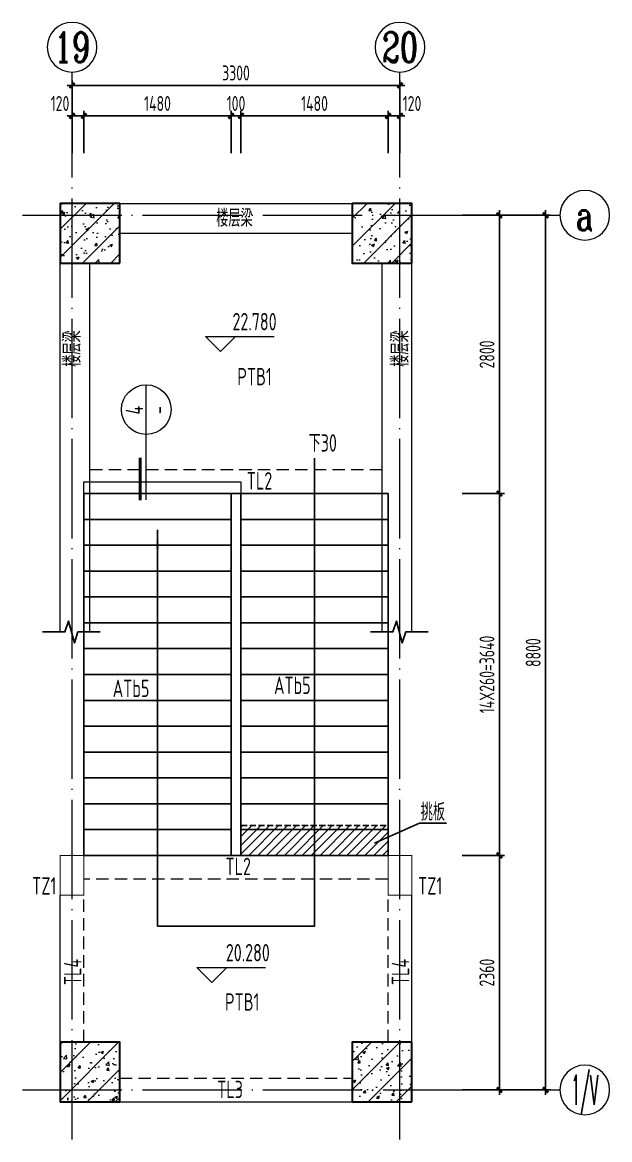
# Model space of a CAD drawing. Extents: x 56246 to 893198, y -950445 to -423535.
# Drawn here: x 334835 to 340745, y -490083 to -478842 of the extents above; entities that cross this region are included whole.
import ezdxf
from ezdxf.enums import TextEntityAlignment as Align

# ---------------------------------------------------------------- set-up
doc = ezdxf.new("R2010")
doc.units = 0
doc.header["$LTSCALE"] = 500
for name, pattern in [('CONTINOUS', [0]), ('DASH', [0.35, 0.25, -0.1]), ('DOTE', [2.42, 2, -0.2, 0.02, -0.2]), ('HIDDEN', [0.375, 0.25, -0.125])]:
    doc.linetypes.add(name, pattern=pattern)
for name, color, linetype, lineweight in [('0S-板-上层柱线', 6, 'Continuous', 18), ('0S-柱-线', 50, 'Continuous', 30), ('0S-梁-不可见', 4, 'HIDDEN', 18), ('0S-梁-线', 5, 'Continuous', 18), ('0S-楼梯-尺寸', 21, 'Continuous', 13), ('0S-楼梯-平面线脚', 3, 'Continuous', 18), ('0S-楼梯-文字', 4, 'Continuous', 20), ('0S-轴线', 1, 'DOTE', 13), ('0S-轴线尺寸', 6, 'CONTINOUS', 18), ('0S-轴线编号', 6, 'CONTINOUS', 18), ('上层柱线', 6, 'Continuous', 18)]:
    doc.layers.add(name, color=color, linetype=linetype, lineweight=lineweight)
for name, color, linetype in [('PUB_DIM', 3, 'Continuous'), ('STAIR', 4, 'Continuous'), ('TEXT_LT', 90, 'Continuous'), ('THIN', 7, 'Continuous')]:
    doc.layers.add(name, color=color, linetype=linetype)
doc.styles.add('TSSD_Axis', font='complex.shx', dxfattribs={"width": 0.7, "bigfont": 'hztxt.shx'})
doc.styles.add('TSSD_DIMENSION', font='tssdeng.shx', dxfattribs={"width": 0.7, "bigfont": 'Hztxt.shx'})
doc.styles.add('TSSD_Rein', font='Tssdeng.shx', dxfattribs={"width": 0.7, "bigfont": 'hztxt.shx'})
doc.dimstyles.new('TSSD_50_50', dxfattribs={"dimtxt": 150, "dimasz": 50, "dimexe": 50, "dimexo": 125, "dimgap": 50, "dimtad": 1, "dimdec": 0, "dimzin": 0, "dimdsep": 46, "dimtxsty": 'TSSD_DIMENSION', "dimblk": 'ARCHTICK', "dimblk1": 'ARCHTICK', "dimblk2": 'ARCHTICK', "dimcen": 0, "dimdle": 50, "dimclrt": 7, "dimadec": 0, "dimazin": 0, "dimtfac": 1, "dimtdec": 0, "dimtix": 1, "dimtmove": 2, "dimatfit": 3, "dimfxl": 1, "dimtolj": 1, "dimtzin": 0, "dimarcsym": 0})
pattern_1 = [(45, (-114205.94, -38258.82), (-141.421356, 141.421356), []), (50, (-114205.94, -38258.82), (286.90407, -25.10085), [30, -330]), (355, (-114205.94, -38258.82), (-55.50053, 300.87685), [24, -264]), (100.4514, (-114182.04, -38260.9), (231.40375, 275.77582), [25.49608, -280.45684]), (46.1842, (-114205.94, -38178.82), (426.89642, -66.2076), [45, -495]), (96.6356, (-114170.37, -38184.34), (373.86508, 389.64715), [38.24412, -420.6852]), (351.1842, (-114205.94, -38178.8), (373.86478, 389.64744), [36, -396]), (21, (-114165.94, -38198.82), (238.76282, -161.04756), [30, -330]), (326, (-114165.94, -38198.82), (97.32613, 290.06002), [24, -264]), (71.4514, (-114146.05, -38212.24), (336.08905, 129.0122), [25.49608, -280.45684]), (37.5, (-114205.94, -38258.82), (4.863942, 133.157542), [2, -260.8, 2, -268, 2, -265]), (7.5, (-114205.94, -38258.82), (105.227815, 157.764685), [2, -152.8, 2, -254.8, 2, -101]), (327.5, (-114295.14, -38258.82), (213.528974, -9.021949), [2, -100, 2, -312, 2, -414]), (317.5, (-114335.14, -38258.82), (233.27447, 40.041993), [2, -130, 2, -207.2, 2, -294])]

# ---------------------------------------------------------------- blocks, each defined once
blk = doc.blocks.new('ts_axno')
at = {"color": 0, "linetype": 'ByBlock', "lineweight": -2}
blk.add_circle((0, 0), 0.5, dxfattribs=at)
at = {"color": 0, "linetype": 'ByBlock', "lineweight": -2, "style": 'TSSD_Axis', "width": 0.7}
blk.add_attdef('A', text='', height=0.6, dxfattribs=at).set_placement((0, 0), align=Align.MIDDLE_CENTER)
blk = doc.blocks.new('_ArchTick')
at = {"color": 0, "linetype": 'ByBlock', "const_width": 0.5}
blk.add_lwpolyline([(-0.53, -0.53), (0.53, 0.53)], dxfattribs=at)
blk = doc.blocks.new('*D544')
at = {"layer": '0S-轴线尺寸', "color": 0, "lineweight": -2, "transparency": 16777216}
for p, q in [((335335, -480158), (335335, -479426)), ((338635, -480158), (338635, -479426)), ((335285, -479476), (338685, -479476))]:
    blk.add_line(p, q, dxfattribs=at)
at = {"layer": 'Defpoints', "color": 0, "transparency": 16777216}
for p in [(338635, -479476), (335335, -480283), (338635, -480283)]:
    blk.add_point(p, dxfattribs=at)
at = {"layer": '0S-轴线尺寸', "color": 0, "lineweight": -2, "transparency": 16777216, "xscale": 50, "yscale": 50, "zscale": 50, "rotation": 180}
blk.add_blockref('_ArchTick', (335335, -479476), dxfattribs=at)
at = {"layer": '0S-轴线尺寸', "color": 0, "lineweight": -2, "transparency": 16777216, "xscale": 50, "yscale": 50, "zscale": 50}
blk.add_blockref('_ArchTick', (338635, -479476), dxfattribs=at)
at = {"layer": '0S-轴线尺寸', "color": 7, "transparency": 16777216, "insert": (336985, -479351), "char_height": 150, "attachment_point": 5, "style": 'TSSD_DIMENSION'}
blk.add_mtext('\\A1;3300', dxfattribs=at)
blk = doc.blocks.new('*D545')
at = {"layer": '0S-轴线尺寸', "color": 0, "lineweight": -2, "transparency": 16777216}
for p, q in [((339260, -480783), (340150, -480783)), ((340100, -489633), (340100, -480733)), ((339260, -489583), (340150, -489583))]:
    blk.add_line(p, q, dxfattribs=at)
at = {"layer": 'Defpoints', "color": 0, "transparency": 16777216}
for p in [(339135, -480783), (340100, -480783), (339135, -489583)]:
    blk.add_point(p, dxfattribs=at)
at = {"layer": '0S-轴线尺寸', "color": 0, "lineweight": -2, "transparency": 16777216, "xscale": 50, "yscale": 50, "zscale": 50}
for p, rotation in [((340100, -480783), 90), ((340100, -489583), 270)]:
    blk.add_blockref('_ArchTick', p, dxfattribs=dict(at, rotation=rotation))
at = {"layer": '0S-轴线尺寸', "color": 7, "transparency": 16777216, "insert": (339975, -485183), "char_height": 150, "attachment_point": 5, "rotation": 90, "style": 'TSSD_DIMENSION'}
blk.add_mtext('\\A1;8800', dxfattribs=at)
blk = doc.blocks.new('*D546')
at = {"layer": '0S-轴线尺寸', "color": 0, "lineweight": -2, "transparency": 16777216}
for p, q in [((336985, -479783), (335405, -479783)), ((335455, -480158), (335455, -479733)), ((336935, -480158), (336935, -479733))]:
    blk.add_line(p, q, dxfattribs=at)
at = {"layer": 'Defpoints', "color": 0, "transparency": 16777216}
for p in [(335455, -479783), (335455, -480283), (336935, -480283)]:
    blk.add_point(p, dxfattribs=at)
at = {"layer": '0S-轴线尺寸', "color": 0, "lineweight": -2, "transparency": 16777216, "xscale": 50, "yscale": 50, "zscale": 50, "rotation": 180}
blk.add_blockref('_ArchTick', (335455, -479783), dxfattribs=at)
at = {"layer": '0S-轴线尺寸', "color": 0, "lineweight": -2, "transparency": 16777216, "xscale": 50, "yscale": 50, "zscale": 50}
blk.add_blockref('_ArchTick', (336935, -479783), dxfattribs=at)
at = {"layer": '0S-轴线尺寸', "color": 7, "transparency": 16777216, "insert": (336195, -479658), "char_height": 150, "attachment_point": 5, "style": 'TSSD_DIMENSION'}
blk.add_mtext('\\A1;1480', dxfattribs=at)
blk = doc.blocks.new('*D547')
at = {"layer": '0S-轴线尺寸', "color": 0, "lineweight": -2, "transparency": 16777216}
for p, q in [((335505, -479783), (335285, -479783)), ((335335, -480158), (335335, -479733)), ((335455, -480158), (335455, -479733))]:
    blk.add_line(p, q, dxfattribs=at)
at = {"layer": 'Defpoints', "color": 0, "transparency": 16777216}
for p in [(335335, -479783), (335335, -480283), (335455, -480283)]:
    blk.add_point(p, dxfattribs=at)
at = {"layer": '0S-轴线尺寸', "color": 0, "lineweight": -2, "transparency": 16777216, "xscale": 50, "yscale": 50, "zscale": 50, "rotation": 180}
blk.add_blockref('_ArchTick', (335335, -479783), dxfattribs=at)
at = {"layer": '0S-轴线尺寸', "color": 0, "lineweight": -2, "transparency": 16777216, "xscale": 50, "yscale": 50, "zscale": 50}
blk.add_blockref('_ArchTick', (335455, -479783), dxfattribs=at)
at = {"layer": '0S-轴线尺寸', "color": 7, "transparency": 16777216, "insert": (335214, -479658), "char_height": 150, "attachment_point": 5, "style": 'TSSD_DIMENSION'}
blk.add_mtext('\\A1;120', dxfattribs=at)
blk = doc.blocks.new('_ARROW')
blk.add_solid([(0, 0), (-1, 0.1), (-1, -0.1)])
blk = doc.blocks.new('*D548')
at = {"layer": '0S-轴线尺寸', "color": 0, "lineweight": -2, "transparency": 16777216}
for p, q in [((339260, -480783), (339685, -480783)), ((339635, -480733), (339635, -483633)), ((339260, -483583), (339685, -483583))]:
    blk.add_line(p, q, dxfattribs=at)
at = {"layer": 'Defpoints', "color": 0, "transparency": 16777216}
for p in [(339135, -480783), (339135, -483583), (339635, -483583)]:
    blk.add_point(p, dxfattribs=at)
at = {"layer": '0S-轴线尺寸', "color": 0, "lineweight": -2, "transparency": 16777216, "xscale": 50, "yscale": 50, "zscale": 50}
for p, rotation in [((339635, -480783), 90), ((339635, -483583), 270)]:
    blk.add_blockref('_ArchTick', p, dxfattribs=dict(at, rotation=rotation))
at = {"layer": '0S-轴线尺寸', "color": 7, "transparency": 16777216, "insert": (339510, -482183), "char_height": 150, "attachment_point": 5, "rotation": 90, "style": 'TSSD_DIMENSION'}
blk.add_mtext('\\A1;2800', dxfattribs=at)
blk = doc.blocks.new('*D549')
at = {"layer": '0S-轴线尺寸', "color": 0, "lineweight": -2, "transparency": 16777216}
for p, q in [((336935, -479783), (336885, -479783)), ((336935, -480158), (336935, -479733)), ((337035, -479783), (336935, -479783)), ((337035, -480158), (337035, -479733)), ((337035, -479783), (337085, -479783))]:
    blk.add_line(p, q, dxfattribs=at)
at = {"layer": 'Defpoints', "color": 0, "transparency": 16777216}
for p in [(336935, -479783), (336935, -480283), (337035, -480283)]:
    blk.add_point(p, dxfattribs=at)
at = {"layer": '0S-轴线尺寸', "color": 0, "lineweight": -2, "transparency": 16777216, "xscale": 50, "yscale": 50, "zscale": 50}
blk.add_blockref('_ArchTick', (336935, -479783), dxfattribs=at)
at = {"layer": '0S-轴线尺寸', "color": 0, "lineweight": -2, "transparency": 16777216, "xscale": 50, "yscale": 50, "zscale": 50, "rotation": 180}
blk.add_blockref('_ArchTick', (337035, -479783), dxfattribs=at)
at = {"layer": '0S-轴线尺寸', "color": 7, "transparency": 16777216, "insert": (336985, -479658), "char_height": 150, "attachment_point": 5, "style": 'TSSD_DIMENSION'}
blk.add_mtext('\\A1;100', dxfattribs=at)
blk = doc.blocks.new('*D550')
at = {"layer": '0S-轴线尺寸', "color": 0, "lineweight": -2, "transparency": 16777216}
for p, q in [((338565, -479783), (336985, -479783)), ((337035, -480158), (337035, -479733)), ((338515, -480158), (338515, -479733))]:
    blk.add_line(p, q, dxfattribs=at)
at = {"layer": 'Defpoints', "color": 0, "transparency": 16777216}
for p in [(337035, -479783), (337035, -480283), (338515, -480283)]:
    blk.add_point(p, dxfattribs=at)
at = {"layer": '0S-轴线尺寸', "color": 0, "lineweight": -2, "transparency": 16777216, "xscale": 50, "yscale": 50, "zscale": 50, "rotation": 180}
blk.add_blockref('_ArchTick', (337035, -479783), dxfattribs=at)
at = {"layer": '0S-轴线尺寸', "color": 0, "lineweight": -2, "transparency": 16777216, "xscale": 50, "yscale": 50, "zscale": 50}
blk.add_blockref('_ArchTick', (338515, -479783), dxfattribs=at)
at = {"layer": '0S-轴线尺寸', "color": 7, "transparency": 16777216, "insert": (337775, -479658), "char_height": 150, "attachment_point": 5, "style": 'TSSD_DIMENSION'}
blk.add_mtext('\\A1;1480', dxfattribs=at)
blk = doc.blocks.new('*D551')
at = {"layer": '0S-轴线尺寸', "color": 0, "lineweight": -2, "transparency": 16777216}
for p, q in [((338685, -479783), (338465, -479783)), ((338515, -480158), (338515, -479733)), ((338635, -480158), (338635, -479733))]:
    blk.add_line(p, q, dxfattribs=at)
at = {"layer": 'Defpoints', "color": 0, "transparency": 16777216}
for p in [(338515, -479783), (338515, -480283), (338635, -480283)]:
    blk.add_point(p, dxfattribs=at)
at = {"layer": '0S-轴线尺寸', "color": 0, "lineweight": -2, "transparency": 16777216, "xscale": 50, "yscale": 50, "zscale": 50, "rotation": 180}
blk.add_blockref('_ArchTick', (338515, -479783), dxfattribs=at)
at = {"layer": '0S-轴线尺寸', "color": 0, "lineweight": -2, "transparency": 16777216, "xscale": 50, "yscale": 50, "zscale": 50}
blk.add_blockref('_ArchTick', (338635, -479783), dxfattribs=at)
at = {"layer": '0S-轴线尺寸', "color": 7, "transparency": 16777216, "insert": (338756, -479658), "char_height": 150, "attachment_point": 5, "style": 'TSSD_DIMENSION'}
blk.add_mtext('\\A1;120', dxfattribs=at)
blk = doc.blocks.new('*D552')
at = {"layer": '0S-轴线尺寸', "color": 0, "lineweight": -2, "transparency": 16777216}
for p, q in [((339635, -487173), (339635, -489633)), ((339260, -487223), (339685, -487223)), ((339260, -489583), (339685, -489583))]:
    blk.add_line(p, q, dxfattribs=at)
at = {"layer": 'Defpoints', "color": 0, "transparency": 16777216}
for p in [(339135, -487223), (339135, -489583), (339635, -489583)]:
    blk.add_point(p, dxfattribs=at)
at = {"layer": '0S-轴线尺寸', "color": 0, "lineweight": -2, "transparency": 16777216, "xscale": 50, "yscale": 50, "zscale": 50}
for p, rotation in [((339635, -487223), 90), ((339635, -489583), 270)]:
    blk.add_blockref('_ArchTick', p, dxfattribs=dict(at, rotation=rotation))
at = {"layer": '0S-轴线尺寸', "color": 7, "transparency": 16777216, "insert": (339510, -488403), "char_height": 150, "attachment_point": 5, "rotation": 90, "style": 'TSSD_DIMENSION'}
blk.add_mtext('\\A1;2360', dxfattribs=at)
blk = doc.blocks.new('*D553')
at = {"layer": '0S-轴线尺寸', "color": 0, "lineweight": -2, "transparency": 16777216}
for p, q in [((339260, -483583), (339685, -483583)), ((339635, -483533), (339635, -487273)), ((339260, -487223), (339685, -487223))]:
    blk.add_line(p, q, dxfattribs=at)
at = {"layer": 'Defpoints', "color": 0, "transparency": 16777216}
for p in [(339135, -483583), (339135, -487223), (339635, -487223)]:
    blk.add_point(p, dxfattribs=at)
at = {"layer": '0S-轴线尺寸', "color": 0, "lineweight": -2, "transparency": 16777216, "xscale": 50, "yscale": 50, "zscale": 50}
for p, rotation in [((339635, -483583), 90), ((339635, -487223), 270)]:
    blk.add_blockref('_ArchTick', p, dxfattribs=dict(at, rotation=rotation))
at = {"layer": '0S-轴线尺寸', "color": 7, "transparency": 16777216, "insert": (339510, -485403), "char_height": 150, "attachment_point": 5, "rotation": 90, "style": 'TSSD_DIMENSION'}
blk.add_mtext('\\A1;14X260=3640', dxfattribs=at)

msp = doc.modelspace()

# ---------------------------------------------------------------- hatches: boundary and pattern name
h = msp.add_hatch()
h.set_pattern_fill('ANSI31', color=256, scale=20)
h.set_pattern_definition([(45, (17241.83, -16832.256), (-44.9012806, 44.9012806), [])])
h.paths.add_polyline_path([(338514.9613, -487223.2733), (337034.9613, -487223.2733), (337034.9613, -486923.2733), (338514.9613, -486923.2733)])
at = {"layer": '上层柱线'}
h = msp.add_hatch(dxfattribs=at)
h.set_pattern_fill('钢筋混凝土', color=256, scale=40, pattern_type=2)
h.set_pattern_definition(pattern_1)
h.paths.add_polyline_path([(335814.9613, -481263.2733), (335814.9613, -480663.2733), (335214.9613, -480663.2733), (335214.9613, -481263.2733)])
h = msp.add_hatch(dxfattribs=at)
h.set_pattern_fill('钢筋混凝土', color=256, scale=40, pattern_type=2)
h.set_pattern_definition(pattern_1)
h.paths.add_polyline_path([(338754.9613, -481263.2733), (338754.9613, -480663.2733), (338154.9613, -480663.2733), (338154.9613, -481263.2733)])
h = msp.add_hatch(dxfattribs=at)
h.set_pattern_fill('钢筋混凝土', color=256, scale=40, pattern_type=2)
h.set_pattern_definition(pattern_1)
h.paths.add_polyline_path([(335814.9613, -489703.2733), (335814.9613, -489103.2733), (335214.9613, -489103.2733), (335214.9613, -489703.2733)])
h = msp.add_hatch(dxfattribs=at)
h.set_pattern_fill('钢筋混凝土', color=256, scale=40, pattern_type=2)
h.set_pattern_definition(pattern_1)
h.paths.add_polyline_path([(338754.9613, -489703.2733), (338754.9613, -489103.2733), (338154.9613, -489103.2733), (338154.9613, -489703.2733)])

# ---------------------------------------------------------------- linework, layer by layer
at = {"linetype": 'DASH', "ltscale": 0.5}
msp.add_lwpolyline([(338514.9613, -487223.2733), (337034.9613, -487223.2733), (337034.9613, -486923.2733), (338514.9613, -486923.2733)], close=True, dxfattribs=at)
at = {"layer": '0S-板-上层柱线', "const_width": 10}
for points in [[(335454.9613, -487623.2733), (335214.9613, -487623.2733), (335214.9613, -487223.2733), (335454.9613, -487223.2733)], [(338754.9613, -487623.2733), (338514.9613, -487623.2733), (338514.9613, -487223.2733), (338754.9613, -487223.2733)]]:
    msp.add_lwpolyline(points, close=True, dxfattribs=at)
at = {"layer": '0S-柱-线'}
for points in [[(335814.9613, -481263.2733), (335814.9613, -480663.2733), (335214.9613, -480663.2733), (335214.9613, -481263.2733)], [(338754.9613, -481263.2733), (338754.9613, -480663.2733), (338154.9613, -480663.2733), (338154.9613, -481263.2733)], [(335814.9613, -489703.2733), (335814.9613, -489103.2733), (335214.9613, -489103.2733), (335214.9613, -489703.2733)], [(338754.9613, -489703.2733), (338754.9613, -489103.2733), (338154.9613, -489103.2733), (338154.9613, -489703.2733)]]:
    msp.add_lwpolyline(points, close=True, dxfattribs=at)
at = {"layer": '0S-梁-不可见'}
for p, q in [((338454.9613, -483343.2733), (335514.9613, -483343.2733)), ((338514.9613, -487463.2733), (335454.9613, -487463.2733)), ((335454.9613, -489103.2733), (335454.9613, -487623.2733)), ((338514.9613, -489103.2733), (338514.9613, -487623.2733)), ((335814.9613, -489463.2733), (338154.9613, -489463.2733))]:
    msp.add_line(p, q, dxfattribs=at)
at = {"layer": '0S-梁-线'}
for p, q in [((335814.9613, -480663.2733), (338154.9613, -480663.2733)), ((335814.9613, -480963.2733), (338154.9613, -480963.2733)), ((335214.9613, -484975.4177), (335214.9613, -481263.2733)), ((335514.9613, -484975.4177), (335514.9613, -481263.2733)), ((338454.9613, -484975.4177), (338454.9613, -481263.2733)), ((338754.9613, -484975.4177), (338754.9613, -481263.2733)), ((338454.9613, -483583.2733), (335514.9613, -483583.2733)), ((338514.9613, -487223.2733), (335454.9613, -487223.2733)), ((335214.9613, -489103.2733), (335214.9613, -487623.2733)), ((338754.9613, -489103.2733), (338754.9613, -487623.2733)), ((335814.9613, -489703.2733), (338154.9613, -489703.2733))]:
    msp.add_line(p, q, dxfattribs=at)
at = {"layer": '0S-楼梯-尺寸'}
msp.add_line((336081.8944, -483644.7237), (336081.8944, -482488.4904), dxfattribs=at)
at = {"layer": '0S-楼梯-尺寸', "const_width": 30}
msp.add_lwpolyline([(336022.073, -483649.428), (336022.073, -483221.0684)], dxfattribs=at)
at = {"layer": '0S-楼梯-尺寸'}
msp.add_circle((336081.8944, -482738.4904), 250, dxfattribs=at)
at = {"layer": '0S-楼梯-平面线脚'}
msp.add_lwpolyline([(337034.9613, -483463.2733), (337034.9613, -483583.2733), (335454.9613, -483583.2733), (335454.9613, -483463.2733)], close=True, dxfattribs=at)
at = {"layer": '0S-楼梯-文字'}
for p, q in [((336679.1958, -482002.926), (336979.1958, -482002.926)), ((336829.1958, -482152.926), (336679.1958, -482002.926)), ((336829.1958, -482002.926), (337369.1958, -482002.926)), ((336979.1958, -482002.926), (336829.1958, -482152.926)), ((336592.0595, -488351.6382), (336892.0595, -488351.6382)), ((336742.0595, -488501.6382), (336592.0595, -488351.6382)), ((336742.0595, -488351.6382), (337282.0595, -488351.6382)), ((336892.0595, -488351.6382), (336742.0595, -488501.6382))]:
    msp.add_line(p, q, dxfattribs=at)
at = {"layer": '0S-轴线'}
for p, q in [((335334.9613, -490083.2733), (335334.9613, -480283.2733)), ((338634.9613, -490083.2733), (338634.9613, -480283.2733)), ((334834.9613, -480783.2733), (339134.9613, -480783.2733)), ((334834.9613, -489583.2733), (339134.9613, -489583.2733))]:
    msp.add_line(p, q, dxfattribs=at)
at = {"layer": '0S-轴线尺寸'}
for p, q in [((335334.9613, -480283.2733), (335334.9613, -479341.6892)), ((338634.9613, -480283.2733), (338634.9613, -479341.6892))]:
    msp.add_line(p, q, dxfattribs=at)
at = {"layer": '0S-轴线编号'}
for p, q in [((339134.9613, -480783.2733), (340244.6272, -480783.2733)), ((339134.9613, -489583.2733), (340244.6272, -489583.2733))]:
    msp.add_line(p, q, dxfattribs=at)
at = {"layer": 'PUB_DIM'}
msp.add_lwpolyline([(336194.9613, -483947.8915), (336194.9613, -487935.113), (337774.9613, -487935.113), (337774.9613, -483224.9563)], dxfattribs=at)
at = {"layer": 'STAIR'}
for p, q in [((335454.9613, -483583.2733), (336934.9613, -483583.2733)), ((335454.9613, -483583.2733), (335454.9613, -487223.2733)), ((336934.9613, -483583.2733), (337034.9613, -483583.2733)), ((336934.9613, -487223.2733), (336934.9613, -483583.2733)), ((337034.9613, -483583.2733), (338514.9613, -483583.2733)), ((337034.9613, -487223.2733), (337034.9613, -483583.2733)), ((338514.9613, -483583.2733), (338514.9613, -487223.2733)), ((335454.9613, -483843.2733), (336934.9613, -483843.2733)), ((337034.9613, -483843.2733), (338514.9613, -483843.2733)), ((335454.9613, -484103.2733), (336934.9613, -484103.2733)), ((337034.9613, -484103.2733), (338514.9613, -484103.2733)), ((335454.9613, -484363.2733), (336934.9613, -484363.2733)), ((337034.9613, -484363.2733), (338514.9613, -484363.2733)), ((335454.9613, -484623.2733), (336934.9613, -484623.2733)), ((337034.9613, -484623.2733), (338514.9613, -484623.2733)), ((335454.9613, -484883.2733), (336934.9613, -484883.2733)), ((337034.9613, -484883.2733), (338514.9613, -484883.2733)), ((335454.9613, -485143.2733), (336934.9613, -485143.2733)), ((337034.9613, -485143.2733), (338514.9613, -485143.2733)), ((335454.9613, -485403.2733), (336934.9613, -485403.2733)), ((337034.9613, -485403.2733), (338514.9613, -485403.2733)), ((335454.9613, -485663.2733), (336934.9613, -485663.2733)), ((337034.9613, -485663.2733), (338514.9613, -485663.2733)), ((335454.9613, -485923.2733), (336934.9613, -485923.2733)), ((337034.9613, -485923.2733), (338514.9613, -485923.2733)), ((335454.9613, -486183.2733), (336934.9613, -486183.2733)), ((337034.9613, -486183.2733), (338514.9613, -486183.2733)), ((335454.9613, -486443.2733), (336934.9613, -486443.2733)), ((337034.9613, -486443.2733), (338514.9613, -486443.2733)), ((335454.9613, -486703.2733), (336934.9613, -486703.2733)), ((337034.9613, -486703.2733), (338514.9613, -486703.2733)), ((335454.9613, -486963.2733), (336934.9613, -486963.2733)), ((337034.9613, -486963.2733), (338514.9613, -486963.2733)), ((335454.9613, -487223.2733), (336934.9613, -487223.2733)), ((336934.9613, -487223.2733), (337034.9613, -487223.2733)), ((337034.9613, -487223.2733), (338514.9613, -487223.2733))]:
    msp.add_line(p, q, dxfattribs=at)
at = {"layer": 'TEXT_LT'}
msp.add_lwpolyline([(338377.0293, -487099.7431), (338831.6936, -486897.8803), (339103.6469, -486897.8803)], dxfattribs=at)
at = {"layer": 'THIN'}
for points in [[(335038.3386, -484975.4177), (335263.3386, -484975.4177), (335298.3386, -484865.4177), (335358.3386, -485085.4177), (335393.3386, -484975.4177), (335618.3386, -484975.4177)], [(338338.3386, -484975.4177), (338563.3386, -484975.4177), (338598.3386, -484865.4177), (338658.3386, -485085.4177), (338693.3386, -484975.4177), (338918.3386, -484975.4177)]]:
    msp.add_lwpolyline(points, dxfattribs=at)
at = {"layer": '上层柱线'}
for points in [[(335814.9613, -481263.2733), (335814.9613, -480663.2733), (335214.9613, -480663.2733), (335214.9613, -481263.2733)], [(338754.9613, -481263.2733), (338754.9613, -480663.2733), (338154.9613, -480663.2733), (338154.9613, -481263.2733)], [(335814.9613, -489703.2733), (335814.9613, -489103.2733), (335214.9613, -489103.2733), (335214.9613, -489703.2733)], [(338754.9613, -489703.2733), (338754.9613, -489103.2733), (338154.9613, -489103.2733), (338154.9613, -489703.2733)]]:
    msp.add_lwpolyline(points, close=True, dxfattribs=at)

# ---------------------------------------------------------------- block references
at = {"layer": '0S-轴线编号'}
ref = msp.add_blockref('ts_axno', (335334.9613, -479091.6892), dxfattribs=dict(at, xscale=-500, yscale=500, zscale=500, rotation=180))
ref.add_attrib('17', '19', dxfattribs={"height": 300, "style": 'TSSD_Axis', "width": 0.7}).set_placement((335334.9613, -479091.6892), align=Align.MIDDLE_CENTER)
ref = msp.add_blockref('ts_axno', (338634.9613, -479091.6892), dxfattribs=dict(at, xscale=-500, yscale=500, zscale=500, rotation=180))
ref.add_attrib('18', '20', dxfattribs={"height": 300, "style": 'TSSD_Axis', "width": 0.7}).set_placement((338634.9613, -479091.6892), align=Align.MIDDLE_CENTER)
ref = msp.add_blockref('ts_axno', (340494.6272, -480783.2733), dxfattribs=dict(at, xscale=-500, yscale=500, zscale=500))
ref.add_attrib('Y', 'a', dxfattribs={"height": 300, "style": 'TSSD_Axis', "width": 0.7}).set_placement((340494.6272, -480783.2733), align=Align.MIDDLE_CENTER)
ref = msp.add_blockref('ts_axno', (340494.6272, -489583.2733), dxfattribs=dict(at, xscale=-500, yscale=500, zscale=500))
ref.add_attrib('K', '1/V', dxfattribs={"height": 300, "style": 'TSSD_Axis', "width": 0.35}).set_placement((340494.6272, -489583.2733), align=Align.MIDDLE_CENTER)
at = {"layer": 'PUB_DIM', "xscale": 200, "yscale": 200, "zscale": 200, "rotation": 89.99999999999999}
msp.add_blockref('_ARROW', (336194.9613, -483947.8915), dxfattribs=at)

# ---------------------------------------------------------------- texts
at = {"layer": '0S-楼梯-尺寸', "style": 'TSSD_Rein', "width": 0.7}
for s, p in [('4', (335963.0578, -482743.4717)), ('-', (336202.7575, -482743.4717))]:
    msp.add_text(s, height=175, rotation=90, dxfattribs=at).set_placement(p, align=Align.MIDDLE)
at = {"layer": '0S-楼梯-文字', "style": 'TSSD_Rein', "width": 0.7}
for s, p in [('楼层梁', (336785.6351, -480898.629)), ('下30', (337715.3259, -483161.0141)), ('TL2', (337093.5525, -483541.8872)), ('TL2', (336879.2744, -487421.8872)), ('TZ1', (334933.855, -487617.4648)), ('TZ1', (338817.2331, -487617.4648)), ('TL3', (336795.9373, -489665.6074))]:
    msp.add_text(s, height=175, dxfattribs=at).set_placement(p)
for s, p in [('22.780', (337171.6163, -481852.926)), ('PTB1', (337171.6163, -482406.2438)), ('20.280', (337103.7645, -488201.6382)), ('PTB1', (337047.2474, -488697.7918))]:
    msp.add_text(s, height=175, dxfattribs=at).set_placement(p, align=Align.MIDDLE)
for s, p in [('楼层梁', (335423.2587, -482307.232)), ('楼层梁', (338723.2587, -482307.232)), ('TL4', (335429.3261, -488528.2936)), ('TL4', (338727.4738, -488528.2936))]:
    msp.add_text(s, height=175, rotation=90, dxfattribs=at).set_placement(p)
at = {"layer": 'TEXT_LT', "style": 'TSSD_Rein', "width": 0.7}
for p in [(335744.7512, -485630.4149), (337367.6502, -485599.2533)]:
    msp.add_text('ATb5', height=175, dxfattribs=at).set_placement(p)
msp.add_text('挑板', height=175, rotation=359.99999997, dxfattribs=at).set_placement((338843.0393, -486874.0731, 33.9))

# ---------------------------------------------------------------- dimensions: what is measured, and where the dimension line sits
at = {"layer": '0S-轴线尺寸'}
for base, p1, p2, angle, picture, middle in [((338634.9613, -479475.9036), (335334.9613, -480283.2733), (338634.9613, -480283.2733), 180, '*D544', (336984.9613, -479350.9036)), ((340100.4427, -480783.2733), (339134.9613, -489583.2733), (339134.9613, -480783.2733), 90, '*D545', (339975.4427, -485183.2733))]:
    dim = msp.add_linear_dim(base=base, p1=p1, p2=p2, angle=angle, dimstyle='TSSD_50_50', dxfattribs=at)
    dim.commit()
    dim.dimension.update_dxf_attribs({"geometry": picture, "text_midpoint": middle})
for base, p1, p2, picture, middle in [((335334.9613, -479783.2733), (335454.9613, -480283.2733), (335334.9613, -480283.2733), '*D547', (335213.9998, -479658.2733)), ((338514.9613, -479783.2733), (338634.9613, -480283.2733), (338514.9613, -480283.2733), '*D551', (338755.9228, -479658.2733))]:
    dim = msp.add_linear_dim(base=base, p1=p1, p2=p2, angle=180, dimstyle='TSSD_50_50', dxfattribs=at)
    dim.commit()
    dim.dimension.update_dxf_attribs({"geometry": picture, "text_midpoint": middle, "dimtype": 161})
for p1, p2, distance, picture, middle in [((336934.9613, -480283.2733), (335454.9613, -480283.2733), -500, '*D546', (336194.9613, -479658.2733)), ((337034.9613, -480283.2733), (336934.9613, -480283.2733), -500, '*D549', (336984.9613, -479658.2733)), ((338514.9613, -480283.2733), (337034.9613, -480283.2733), -500, '*D550', (337774.9613, -479658.2733)), ((339134.9613, -480783.2733), (339134.9613, -483583.2733), 500, '*D548', (339509.9613, -482183.2733)), ((339134.9613, -487223.2732), (339134.9613, -489583.2733), 500, '*D552', (339509.9613, -488403.2733))]:
    dim = msp.add_aligned_dim(p1=p1, p2=p2, distance=distance, dimstyle='TSSD_50_50', dxfattribs=at)
    dim.commit()
    dim.dimension.update_dxf_attribs({"geometry": picture, "text_midpoint": middle})
dim = msp.add_aligned_dim(p1=(339134.9613, -483583.2733), p2=(339134.9613, -487223.2732), distance=500, text='14X260=<>', dimstyle='TSSD_50_50', dxfattribs=at)
dim.commit()
dim.dimension.update_dxf_attribs({"geometry": '*D553', "text_midpoint": (339509.9613, -485403.2733)})

doc.saveas('drawing.dxf')
